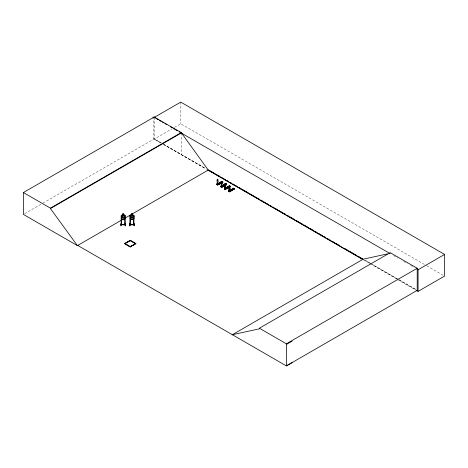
<?xml version="1.0" encoding="UTF-8"?>
<svg xmlns="http://www.w3.org/2000/svg" width="468" height="468" viewBox="0 0 468 468"><rect width="100%" height="100%" fill="white"/><g stroke="black" fill="none" stroke-linecap="round" stroke-linejoin="round"><path stroke-width="0.35" stroke-dasharray="2.34 1.75" d="M24.664 213.695L42.348 203.481M42.98 203.118L154.229 138.885L161.138 142.875M154.229 117.421L154.229 139.066L171.92 128.858M174.441 127.395L180.759 123.751L426.249 265.485M161.045 142.927L153.171 138.399L153.171 119.083M163.566 144.378L205.101 168.264L163.654 144.325M371.376 263.882L364.455 259.898L371.358 263.888M398.438 279.443L372.007 264.239L398.367 279.484M399.064 279.8L416.058 289.575M426.886 265.847L444.6 276.079M393.652 255.651L398.034 258.178M403.668 261.431L407.429 263.601M410.559 265.409L414.315 267.579M398.993 279.841L415.953 289.633M154.229 139.066L161.138 143.056M163.654 144.507L206.569 169.281M363.613 259.951L369.31 263.244M369.948 263.607L396.542 278.963M397.174 279.332L415.537 289.932M181.239 133.011L181.239 154.656M180.759 102.106L180.759 123.751"/><path stroke-width="0.7" d="M217.895 184.398L218.024 181.689A0.883 0.509 60 0 0 217.895 180.478L217.895 179.472M221.803 186.656L221.972 183.924A0.883 0.509 60 0 0 221.844 182.713M225.471 188.774L225.64 186.042A0.883 0.509 60 0 0 225.512 184.831L225.243 183.591M229.689 191.207L229.858 188.475A0.883 0.509 60 0 0 229.729 187.264L229.689 187.288A0.883 0.509 60 0 1 229.823 188.499L229.858 188.475M217.936 184.374L217.251 184.059L217.14 181.18A0.883 0.509 60 0 1 217.269 180.121L217.404 179.115L217.883 179.601M217.433 183.86L217.17 183.994L217.602 183.959M217.158 184.456L217.439 184.62L217.491 183.795M221.329 186.305L221.013 186.106M221.083 186.322L221.844 186.633M225.155 188.23C224.792 188.382 224.763 189.078 224.757 185.533A0.883 0.509 60 0 1 224.886 184.468L225.12 183.474M225.512 188.75L224.815 188.329M224.886 188.516L225.155 188.352L224.973 189.025L225.044 188.189M229.074 190.967L228.975 187.966A0.883 0.509 60 0 1 229.104 186.907L229.261 185.901M229.729 191.184L229.068 190.845L228.934 187.99A0.883 0.509 60 0 1 229.068 186.931L229.338 185.913M229.057 190.967L229.39 190.698L229.051 190.739M229.373 190.663L229.238 191.43L228.951 191.266M224.424 185.053L223.932 185.217M224.435 185.035L224.143 185.205M227.559 187.241L228.021 187.335L227.963 187.007M231.882 189.739L232.239 189.47M217.292 184L217.573 183.854L217.199 184.041M228.981 190.874L229.384 190.71L228.905 190.663M217.111 183.854L217.509 183.801M224.851 184.491A0.883 0.509 60 0 0 224.716 185.556L224.868 188.3M125.126 218.345L124.675 219.428L121.616 219.428L121.212 218.369L121.645 219.393M133.485 219.393L133.959 218.345L133.959 215.485L132.655 215.104L132.655 214.04L131.35 214.04L131.35 215.134L130.046 215.514L130.449 219.428L133.515 219.428L133.959 218.369M121.118 223.441L120.925 225.898L121.118 223.558M130.385 224.394C129.343 224.394 131.028 224.207 130.344 224.815L130.385 216.052L130.022 216.052L129.759 225.898L129.952 223.558M129.946 225.869L129.928 223.581M221.493 186.194L221.346 186.878L221.06 186.714M229.338 190.646L229.057 190.891M228.097 187.112L227.811 187.329M121.148 224.71L125.108 224.698M124.681 224.394L125.12 224.394L124.734 224.388M129.981 224.71L133.959 224.71M133.918 216.052L133.561 216.052L133.515 224.792L133.526 224.383L133.959 224.394M221.305 181.368L221.177 182.374A0.883 0.509 60 0 0 221.089 183.409L221.364 186.118M224.892 183.555L225.202 183.509M122.557 214.075L122.557 215.169L121.908 215.52L121.908 217.509L122.557 218.363L123.774 218.363L124.429 217.509L124.429 215.52L123.774 215.169L123.821 214.04L122.517 214.04L122.517 215.134L121.212 215.514L121.159 224.804L125.067 224.798L125.038 224.371M125.067 224.482L121.23 224.5M133.561 224.394L133.918 224.394M133.936 224.494L130.063 224.488M221.984 181.607C220.422 180.97 223.523 183.251 221.346 181.66M221.967 181.59L216.707 184.415L217.298 183.696L217.503 183.959M217.661 184.971L217.719 184.538L216.783 183.994M221.861 181.368L222.873 182.105L222.616 181.871L222.862 182.105L217.772 185.03L216.783 184.369L217.035 184.603L221.551 181.999M222.727 182.023L221.861 181.438M225.693 183.737L225.248 183.918L226.184 184.532L225.248 183.994M221.206 185.954L220.691 186.246L220.943 186.861L224.892 184.579M220.691 186.246L221.627 186.791L221.575 187.229L226.705 184.164L225.763 183.62M226.465 184.187L226.764 184.363L221.68 187.288M224.295 188.809L224.874 188.072M228.922 186.036C230.642 187.516 228.437 185.322 229.618 185.96M230.133 186.311L225.044 189.23L225.816 188.61L225.816 188.99M229.127 186.375L224.359 188.785L229.437 185.814L230.373 186.358L225.044 189.224L225.371 189.411L230.449 186.48L229.437 185.737M228.583 191.231L229.168 190.546M228.829 191.412L233.836 188.352L228.688 191.342M233.596 188.311C232.251 188.183 235.439 189.862 233.14 188.469M229.455 191.781L234.591 188.715L233.655 188.177M234.591 188.715L229.577 191.851M234.521 188.832L233.655 188.247L228.501 191.225M77.758 245.448L77.454 245.63L23.4 214.42L23.4 192.553L154.229 117.018L181.239 132.608L208.248 170.071L362.887 259.354M154.229 117.018L154.229 117.421L180.759 102.106L444.6 254.434L444.6 276.079L418.07 291.394L416.175 290.295M23.4 192.553L50.409 208.143L181.239 132.608M292.102 362.63L286.375 365.894L77.723 245.431L77.413 245.606L50.409 208.547L181.239 133.011M77.413 245.606L123.119 219.217M125.014 218.123L208.552 169.896M217.269 179.338L217.269 180.121M219.51 182.719C222.019 183.848 218.421 182.906 220.024 182.421L220.96 182.965M220.486 182.157C222.996 183.286 219.393 182.344 221.001 181.859L221.937 182.403M221.797 181.73L221.645 181.555M217.649 184.491L218.24 184.24L218.24 184.614M217.468 184.848L222.616 181.871M222.797 181.906L217.591 184.924L222.803 181.976M221.089 183.409L221.048 183.433A0.883 0.509 60 0 1 221.177 182.374L221.259 181.414L221.61 181.449M221.931 183.947L221.972 183.924A0.883 0.509 60 0 0 221.803 182.736L221.844 181.935M223.417 184.977C225.927 186.1 222.323 185.158 223.932 184.679L224.868 185.217M224.903 184.117L224.388 184.491M226.705 184.234L225.763 183.696L220.615 186.673L221.703 187.294L226.781 184.363M225.775 183.743L220.697 186.673L220.931 186.861M220.756 186.755L226.021 183.93L225.763 183.731M221.551 186.75L222.142 186.492L222.142 186.867M221.37 187.106L226.524 184.129M124.611 243.541L130.233 240.295L135.855 243.541L130.233 246.969L124.611 243.541L130.233 246.788L135.855 243.541M124.611 243.723L130.233 240.476L135.855 243.723M130.233 240.651L124.921 243.723L130.233 246.607L135.544 243.723L130.233 240.651L130.233 240.295M225.64 186.042L225.605 186.065A0.883 0.509 60 0 0 225.471 184.854L225.383 183.766M224.359 188.37L224.95 188.113M227.085 187.095C229.595 188.218 225.997 187.282 227.6 186.796L228.542 187.34M228.062 186.533C230.531 187.779 226.98 186.498 228.577 186.311M228.946 186.27L224.353 188.744L225.36 189.411M229.618 185.919L224.611 188.978M224.435 188.411L225.225 189.166L225.816 188.61M225.166 189.3L230.373 186.282M225.248 189.347L230.385 186.399M231.303 189.528C233.813 190.657 230.215 189.715 231.818 189.23L232.76 189.774M232.28 188.967C234.79 190.096 231.186 189.154 232.795 188.668L233.731 189.212M228.577 190.804L229.443 191.605L230.034 191.049L230.034 191.424M229.261 191.658L234.409 188.68M234.597 188.785L229.443 191.763L229.443 191.301M232.058 334.889L363.197 259.173L387.358 253.919M232.362 334.708L259.371 328.834L259.371 328.208L390.201 252.673L417.21 268.263L417.21 290.359L286.375 365.894L286.375 343.799L417.21 268.263M390.201 253.299L389.897 253.48L179.355 131.923M416.818 269.024L418.07 269.749L444.6 254.434M286.375 344.43L292.102 341.166M220.159 182.947C221.159 182.97 219.562 182.304 220.159 183.006M227.606 187.095L227.963 187.071M122.517 214.063L123.821 214.063M131.35 214.063L132.655 214.063M121.627 215.134L124.663 215.134L125.126 215.508L125.342 225.898L125.149 223.558M130.461 215.134L133.503 215.134M121.189 216.052L121.545 216.052L121.504 224.815C122.166 224.283 120.504 224.359 121.545 224.394M125.079 216.052L124.722 216.052L124.693 224.804M121.189 216.134L121.545 216.134M124.722 216.134L125.079 216.134M130.022 216.134L130.385 216.134M133.561 216.134L133.918 216.134M124.675 219.404L121.616 219.428M130.092 218.34L130.484 219.393L133.515 219.428M133.988 223.441L134.181 225.898L133.994 223.575M130.063 224.371L130.022 224.81L133.959 224.792L133.918 215.496L133.485 215.169M229.297 185.936L229.689 186.51M132.614 215.169L133.263 215.52L133.263 217.509L132.614 218.363L131.397 218.363L130.742 217.509L130.742 215.52L131.397 215.169L131.397 214.075M154.229 117.421L155.487 118.147M156.745 118.872L158.003 119.597M159.255 120.323L161.138 121.411M162.396 122.136L163.654 122.862M164.911 123.587L166.795 124.675M170.563 126.851L172.446 127.939M173.704 128.665L177.471 130.835M209.816 170.621L214.233 173.172M215.496 173.903L217.392 174.997M218.65 175.722L219.913 176.454M221.177 177.179L223.072 178.273M224.336 179.004L225.594 179.735M226.857 180.461L228.753 181.555M230.016 182.286L231.274 183.011M233.169 184.105L234.433 184.837M235.696 185.562L236.954 186.293M238.85 187.387L240.113 188.113M241.377 188.844L248.321 192.851M250.21 193.945L254.001 196.133M255.259 196.858L259.681 199.409M260.939 200.14L262.835 201.234M264.098 201.96L265.362 202.691M266.625 203.422L268.515 204.51M269.779 205.241L271.042 205.973M272.932 207.061L274.195 207.792M275.459 208.523L277.354 209.617M278.618 210.343L279.876 211.074M281.139 211.799L283.035 212.893M284.298 213.624L285.556 214.35M287.451 215.444L288.715 216.175M289.979 216.9L294.395 219.451M295.659 220.182L302.603 224.19M303.861 224.921L308.283 227.471M309.541 228.197L313.964 230.753M315.221 231.479L317.117 232.573M318.38 233.304L319.644 234.029M320.908 234.76L322.797 235.854M324.061 236.58L325.324 237.311M327.214 238.405L328.477 239.13M329.741 239.862L331.005 240.587M332.9 241.681L334.158 242.412M335.421 243.138L339.838 245.694M344.261 248.245L348.046 250.427M349.309 251.158L356.885 255.528M358.143 256.259L362.565 258.81M207.833 170.013L362.981 259.588M218.24 184.24L218.164 184.497M222.142 186.492L222.072 186.75M230.034 191.049L229.958 191.307M224.687 188.856L224.687 188.224L224.973 188.417M225.02 188.996L224.734 188.2M259.371 328.208L286.375 343.799M125.079 215.52L123.821 215.104L123.774 214.075M229.46 186.03L229.683 186.41M233.655 188.247L228.571 191.184L229.589 191.845M125.149 225.857L125.178 223.581M418.07 269.749L418.07 291.394M229.729 186.486L229.689 187.288M228.951 190.634L228.905 191.295M225.74 188.569L225.74 188.873M221.06 186.083L221.013 186.738M217.158 183.825L217.111 184.486M153.171 116.936L153.171 118.369M130.233 246.607L130.233 246.969M50.409 208.143L50.409 208.547M123.558 214.28L122.774 214.28L122.774 214.636L123.558 214.636L123.558 214.28M132.397 214.28L131.613 214.28L131.613 214.636L132.397 214.636L132.397 214.28M123.774 215.52L122.557 215.52L122.557 217.509L123.774 217.509L123.774 215.52M132.614 215.52L131.397 215.52L131.397 217.509L132.614 217.509L132.614 215.52"/></g></svg>
